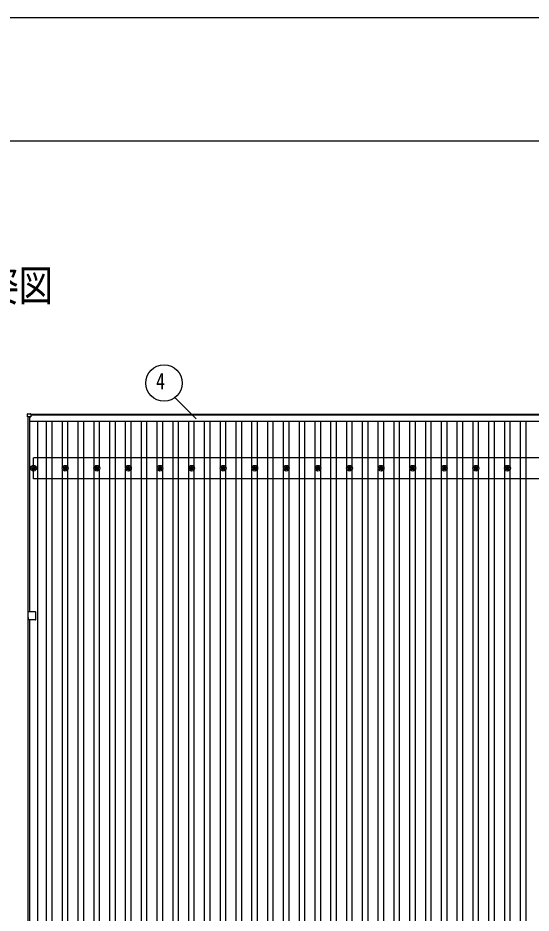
# Model space of a CAD drawing. Units: millimetres, scale not verified. Extents: x -16820 to 16820, y -11880 to 11880.
# Drawn here: x -13453 to -10204, y 6209 to 11880 of the extents above; entities that cross this region are included whole.
import ezdxf
from ezdxf.enums import TextEntityAlignment as Align

# ---------------------------------------------------------------- set-up
doc = ezdxf.new("R2010")
doc.units = ezdxf.units.MM
doc.header["$LTSCALE"] = 50
for name, color, linetype in [('0-2_USER1', 3, 'Continuous'), ('0-5_YKK_13', 4, 'Continuous'), ('0-6_YKK_A1', 4, 'Continuous'), ('0-7_YKK_D', 6, 'Continuous'), ('0-8_YKK_ZWAK', 7, 'Continuous')]:
    doc.layers.add(name, color=color, linetype=linetype)
doc.styles.add('ＭＳ ゴシック', font='')
doc.styles.get('ＭＳ ゴシック').set_extended_font_data('MS Gothic')

msp = doc.modelspace()

# ---------------------------------------------------------------- linework, layer by layer
at = {"layer": '0-5_YKK_13'}
for p, q in [((-13391.72, 9352.97), (-13391.72, 9370.97)), ((-13390.72, 9371.97), (-13372.72, 9371.97)), ((-13371.72, 9370.97), (-13371.72, 9352.97)), ((-13372.72, 9351.97), (-13390.72, 9351.97)), ((-13363.42, 9028.78), (-13359, 9028.78)), ((-13363.42, 9025.28), (-13359, 9025.28)), ((-13355.17, 9037.03), (-13355.17, 9032.61)), ((-13355.17, 9021.45), (-13355.17, 9017.03)), ((-13351.67, 9037.03), (-13351.67, 9032.61)), ((-13351.67, 9021.45), (-13351.67, 9017.03)), ((-13347.84, 9028.78), (-13343.42, 9028.78)), ((-13347.84, 9025.28), (-13343.42, 9025.28)), ((-13163.42, 9028.78), (-13159, 9028.78)), ((-13163.42, 9025.28), (-13159, 9025.28)), ((-13155.17, 9037.03), (-13155.17, 9032.61)), ((-13155.17, 9021.45), (-13155.17, 9017.03)), ((-13151.67, 9037.03), (-13151.67, 9032.61)), ((-13151.67, 9021.45), (-13151.67, 9017.03)), ((-13147.84, 9028.78), (-13143.42, 9028.78)), ((-13147.84, 9025.28), (-13143.42, 9025.28)), ((-12963.42, 9028.78), (-12959, 9028.78)), ((-12963.42, 9025.28), (-12959, 9025.28)), ((-12955.17, 9037.03), (-12955.17, 9032.61)), ((-12955.17, 9021.45), (-12955.17, 9017.03)), ((-12951.67, 9037.03), (-12951.67, 9032.61)), ((-12951.67, 9021.45), (-12951.67, 9017.03)), ((-12947.84, 9028.78), (-12943.42, 9028.78)), ((-12947.84, 9025.28), (-12943.42, 9025.28)), ((-12763.42, 9028.78), (-12759, 9028.78)), ((-12763.42, 9025.28), (-12759, 9025.28)), ((-12755.17, 9037.03), (-12755.17, 9032.61)), ((-12755.17, 9021.45), (-12755.17, 9017.03)), ((-12751.67, 9037.03), (-12751.67, 9032.61)), ((-12751.67, 9021.45), (-12751.67, 9017.03)), ((-12747.84, 9028.78), (-12743.42, 9028.78)), ((-12747.84, 9025.28), (-12743.42, 9025.28)), ((-12563.42, 9028.78), (-12559, 9028.78)), ((-12563.42, 9025.28), (-12559, 9025.28)), ((-12555.17, 9037.03), (-12555.17, 9032.61)), ((-12555.17, 9021.45), (-12555.17, 9017.03)), ((-12551.67, 9037.03), (-12551.67, 9032.61)), ((-12551.67, 9021.45), (-12551.67, 9017.03)), ((-12547.84, 9028.78), (-12543.42, 9028.78)), ((-12547.84, 9025.28), (-12543.42, 9025.28)), ((-12363.42, 9028.78), (-12359, 9028.78)), ((-12363.42, 9025.28), (-12359, 9025.28)), ((-12355.17, 9037.03), (-12355.17, 9032.61)), ((-12355.17, 9021.45), (-12355.17, 9017.03)), ((-12351.67, 9037.03), (-12351.67, 9032.61)), ((-12351.67, 9021.45), (-12351.67, 9017.03)), ((-12347.84, 9028.78), (-12343.42, 9028.78)), ((-12347.84, 9025.28), (-12343.42, 9025.28)), ((-12163.42, 9028.78), (-12159, 9028.78)), ((-12163.42, 9025.28), (-12159, 9025.28)), ((-12155.17, 9037.03), (-12155.17, 9032.61)), ((-12155.17, 9021.45), (-12155.17, 9017.03)), ((-12151.67, 9037.03), (-12151.67, 9032.61)), ((-12151.67, 9021.45), (-12151.67, 9017.03)), ((-12147.84, 9028.78), (-12143.42, 9028.78)), ((-12147.84, 9025.28), (-12143.42, 9025.28)), ((-11963.42, 9028.78), (-11959, 9028.78)), ((-11963.42, 9025.28), (-11959, 9025.28)), ((-11955.17, 9037.03), (-11955.17, 9032.61)), ((-11955.17, 9021.45), (-11955.17, 9017.03)), ((-11951.67, 9037.03), (-11951.67, 9032.61)), ((-11951.67, 9021.45), (-11951.67, 9017.03)), ((-11947.84, 9028.78), (-11943.42, 9028.78)), ((-11947.84, 9025.28), (-11943.42, 9025.28)), ((-11763.42, 9028.78), (-11759, 9028.78)), ((-11763.42, 9025.28), (-11759, 9025.28)), ((-11755.17, 9037.03), (-11755.17, 9032.61)), ((-11755.17, 9021.45), (-11755.17, 9017.03)), ((-11751.67, 9037.03), (-11751.67, 9032.61)), ((-11751.67, 9021.45), (-11751.67, 9017.03)), ((-11747.84, 9028.78), (-11743.42, 9028.78)), ((-11747.84, 9025.28), (-11743.42, 9025.28)), ((-11563.42, 9028.78), (-11559, 9028.78)), ((-11563.42, 9025.28), (-11559, 9025.28)), ((-11555.17, 9037.03), (-11555.17, 9032.61)), ((-11555.17, 9021.45), (-11555.17, 9017.03)), ((-11551.67, 9037.03), (-11551.67, 9032.61)), ((-11551.67, 9021.45), (-11551.67, 9017.03)), ((-11547.84, 9028.78), (-11543.42, 9028.78)), ((-11547.84, 9025.28), (-11543.42, 9025.28)), ((-11363.42, 9028.78), (-11359, 9028.78)), ((-11363.42, 9025.28), (-11359, 9025.28)), ((-11355.17, 9037.03), (-11355.17, 9032.61)), ((-11355.17, 9021.45), (-11355.17, 9017.03)), ((-11351.67, 9037.03), (-11351.67, 9032.61)), ((-11351.67, 9021.45), (-11351.67, 9017.03)), ((-11347.84, 9028.78), (-11343.42, 9028.78)), ((-11347.84, 9025.28), (-11343.42, 9025.28)), ((-11163.42, 9028.78), (-11159, 9028.78)), ((-11163.42, 9025.28), (-11159, 9025.28)), ((-11155.17, 9037.03), (-11155.17, 9032.61)), ((-11155.17, 9021.45), (-11155.17, 9017.03)), ((-11151.67, 9037.03), (-11151.67, 9032.61)), ((-11151.67, 9021.45), (-11151.67, 9017.03)), ((-11147.84, 9028.78), (-11143.42, 9028.78)), ((-11147.84, 9025.28), (-11143.42, 9025.28)), ((-10963.42, 9028.78), (-10959, 9028.78)), ((-10963.42, 9025.28), (-10959, 9025.28)), ((-10955.17, 9037.03), (-10955.17, 9032.61)), ((-10955.17, 9021.45), (-10955.17, 9017.03)), ((-10951.67, 9037.03), (-10951.67, 9032.61)), ((-10951.67, 9021.45), (-10951.67, 9017.03)), ((-10947.84, 9028.78), (-10943.42, 9028.78)), ((-10947.84, 9025.28), (-10943.42, 9025.28)), ((-10763.42, 9028.78), (-10759, 9028.78)), ((-10763.42, 9025.28), (-10759, 9025.28)), ((-10755.17, 9037.03), (-10755.17, 9032.61)), ((-10755.17, 9021.45), (-10755.17, 9017.03)), ((-10751.67, 9037.03), (-10751.67, 9032.61)), ((-10751.67, 9021.45), (-10751.67, 9017.03)), ((-10747.84, 9028.78), (-10743.42, 9028.78)), ((-10747.84, 9025.28), (-10743.42, 9025.28)), ((-10563.42, 9028.78), (-10559, 9028.78)), ((-10563.42, 9025.28), (-10559, 9025.28)), ((-10555.17, 9037.03), (-10555.17, 9032.61)), ((-10555.17, 9021.45), (-10555.17, 9017.03)), ((-10551.67, 9037.03), (-10551.67, 9032.61)), ((-10551.67, 9021.45), (-10551.67, 9017.03)), ((-10547.84, 9028.78), (-10543.42, 9028.78)), ((-10547.84, 9025.28), (-10543.42, 9025.28)), ((-10363.42, 9028.78), (-10359, 9028.78)), ((-10363.42, 9025.28), (-10359, 9025.28)), ((-10355.17, 9037.03), (-10355.17, 9032.61)), ((-10355.17, 9021.45), (-10355.17, 9017.03)), ((-10351.67, 9037.03), (-10351.67, 9032.61)), ((-10351.67, 9021.45), (-10351.67, 9017.03)), ((-10347.84, 9028.78), (-10343.42, 9028.78)), ((-10347.84, 9025.28), (-10343.42, 9025.28)), ((-13387.42, 8101.75), (-13387.42, 8115.75)), ((-13364.82, 8116.75), (-13386.42, 8116.75)), ((-13341.42, 8116.75), (-13364.02, 8116.75)), ((-13340.42, 8092.15), (-13340.42, 8115.75)), ((-13388.92, 8081.75), (-13388.92, 8101.75)), ((-13387.42, 8101.75), (-13388.92, 8101.75)), ((-13387.42, 8081.75), (-13388.92, 8081.75)), ((-13387.42, 8081.75), (-13387.42, 8067.75)), ((-13364.82, 8066.75), (-13386.42, 8066.75)), ((-13341.42, 8066.75), (-13364.02, 8066.75)), ((-13340.42, 8067.75), (-13340.42, 8091.35))]:
    msp.add_line(p, q, dxfattribs=at)
for centre, radius in [((-13353.42, 9027.03), 18.25), ((-13353.42, 9027.03), 10.15), ((-13353.42, 9027.03), 5.85), ((-13353.42, 9027.03), 5.25), ((-13153.42, 9027.03), 18.25), ((-13153.42, 9027.03), 10.15), ((-13153.42, 9027.03), 5.85), ((-13153.42, 9027.03), 5.25), ((-12953.42, 9027.03), 18.25), ((-12953.42, 9027.03), 10.15), ((-12953.42, 9027.03), 5.85), ((-12953.42, 9027.03), 5.25), ((-12753.42, 9027.03), 18.25), ((-12753.42, 9027.03), 10.15), ((-12753.42, 9027.03), 5.85), ((-12753.42, 9027.03), 5.25), ((-12553.42, 9027.03), 18.25), ((-12553.42, 9027.03), 10.15), ((-12553.42, 9027.03), 5.85), ((-12553.42, 9027.03), 5.25), ((-12353.42, 9027.03), 18.25), ((-12353.42, 9027.03), 10.15), ((-12353.42, 9027.03), 5.85), ((-12353.42, 9027.03), 5.25), ((-12153.42, 9027.03), 18.25), ((-12153.42, 9027.03), 10.15), ((-12153.42, 9027.03), 5.85), ((-12153.42, 9027.03), 5.25), ((-11953.42, 9027.03), 18.25), ((-11953.42, 9027.03), 10.15), ((-11953.42, 9027.03), 5.85), ((-11953.42, 9027.03), 5.25), ((-11753.42, 9027.03), 18.25), ((-11753.42, 9027.03), 10.15), ((-11753.42, 9027.03), 5.85), ((-11753.42, 9027.03), 5.25), ((-11553.42, 9027.03), 18.25), ((-11553.42, 9027.03), 10.15), ((-11553.42, 9027.03), 5.85), ((-11553.42, 9027.03), 5.25), ((-11353.42, 9027.03), 18.25), ((-11353.42, 9027.03), 10.15), ((-11353.42, 9027.03), 5.85), ((-11353.42, 9027.03), 5.25), ((-11153.42, 9027.03), 18.25), ((-11153.42, 9027.03), 10.15), ((-11153.42, 9027.03), 5.85), ((-11153.42, 9027.03), 5.25), ((-10953.42, 9027.03), 18.25), ((-10953.42, 9027.03), 10.15), ((-10953.42, 9027.03), 5.85), ((-10953.42, 9027.03), 5.25), ((-10753.42, 9027.03), 18.25), ((-10753.42, 9027.03), 10.15), ((-10753.42, 9027.03), 5.85), ((-10753.42, 9027.03), 5.25), ((-10553.42, 9027.03), 18.25), ((-10553.42, 9027.03), 10.15), ((-10553.42, 9027.03), 5.85), ((-10553.42, 9027.03), 5.25), ((-10353.42, 9027.03), 18.25), ((-10353.42, 9027.03), 10.15), ((-10353.42, 9027.03), 5.85), ((-10353.42, 9027.03), 5.25)]:
    msp.add_circle(centre, radius, dxfattribs=at)
for centre, radius, start, end in [((-13390.72, 9370.97), 1, 90, 180), ((-13372.72, 9370.97), 1, 0, 90), ((-13390.72, 9352.97), 1, 180, 270), ((-13372.72, 9352.97), 1, 270, 0), ((-13386.42, 8115.75), 1, 90, 180), ((-13364.42, 8117.05), 0.5, 216.8699, 323.1301), ((-13341.42, 8115.75), 1, 0, 90), ((-13386.42, 8067.75), 1, 180, 269.99999), ((-13364.42, 8066.45), 0.5, 36.8699, 143.1301), ((-13341.42, 8067.75), 1, 269.99999, 0), ((-13340.12, 8091.75), 0.5, 126.8699, 233.1301)]:
    msp.add_arc(centre, radius, start, end, dxfattribs=at)
at = {"layer": '0-6_YKK_A1'}
for p, q in [((-13371.72, 9368.67), (-7935.12, 9368.67)), ((-7935.12, 9363.88), (-13371.72, 9363.88)), ((-13388.42, 8101.75), (-13388.42, 9351.97)), ((-13376.42, 8116.75), (-13376.42, 9351.97)), ((-13376.42, 9325.88), (-7930.42, 9325.88)), ((-13326.92, 2725.21), (-13326.92, 9325.88)), ((-13270.92, 2725.21), (-13270.92, 9325.88)), ((-13235.92, 2725.21), (-13235.92, 9325.88)), ((-13170.92, 9032.21), (-13170.92, 9325.88)), ((-13135.92, 9032.21), (-13135.92, 9325.88)), ((-13070.92, 2725.21), (-13070.92, 9325.88)), ((-13035.92, 2725.21), (-13035.92, 9325.88)), ((-12970.92, 9032.21), (-12970.92, 9325.88)), ((-12935.92, 9032.21), (-12935.92, 9325.88)), ((-12870.92, 2725.21), (-12870.92, 9325.88)), ((-12835.92, 2725.21), (-12835.92, 9325.88)), ((-12770.92, 9032.21), (-12770.92, 9325.88)), ((-12735.92, 9032.21), (-12735.92, 9325.88)), ((-12670.92, 2725.21), (-12670.92, 9325.88)), ((-12635.92, 2725.21), (-12635.92, 9325.88)), ((-12570.92, 9032.21), (-12570.92, 9325.88)), ((-12535.92, 9032.21), (-12535.92, 9325.88)), ((-12470.92, 2725.21), (-12470.92, 9325.88)), ((-12435.92, 2725.21), (-12435.92, 9325.88)), ((-12370.92, 9032.21), (-12370.92, 9325.88)), ((-12335.92, 9032.21), (-12335.92, 9325.88)), ((-12270.92, 2725.21), (-12270.92, 9325.88)), ((-12235.92, 2725.21), (-12235.92, 9325.88)), ((-12170.92, 9032.21), (-12170.92, 9325.88)), ((-12135.92, 9032.21), (-12135.92, 9325.88)), ((-12070.92, 2725.21), (-12070.92, 9325.88)), ((-12035.92, 2725.21), (-12035.92, 9325.88)), ((-11970.92, 9032.21), (-11970.92, 9325.88)), ((-11935.92, 9032.21), (-11935.92, 9325.88)), ((-11870.92, 2725.21), (-11870.92, 9325.88)), ((-11835.92, 2725.21), (-11835.92, 9325.88)), ((-11770.92, 9032.21), (-11770.92, 9325.88)), ((-11735.92, 9032.21), (-11735.92, 9325.88)), ((-11670.92, 2725.21), (-11670.92, 9325.88)), ((-11635.92, 2725.21), (-11635.92, 9325.88)), ((-11570.92, 9032.21), (-11570.92, 9325.88)), ((-11535.92, 9032.21), (-11535.92, 9325.88)), ((-11470.92, 2725.21), (-11470.92, 9325.88)), ((-11435.92, 2725.21), (-11435.92, 9325.88)), ((-11370.92, 9032.21), (-11370.92, 9325.88)), ((-11335.92, 9032.21), (-11335.92, 9325.88)), ((-11270.92, 2725.21), (-11270.92, 9325.88)), ((-11235.92, 2725.21), (-11235.92, 9325.88)), ((-11170.92, 9032.21), (-11170.92, 9325.88)), ((-11135.92, 9032.21), (-11135.92, 9325.88)), ((-11070.92, 2725.21), (-11070.92, 9325.88)), ((-11035.92, 2725.21), (-11035.92, 9325.88)), ((-10970.92, 9032.21), (-10970.92, 9325.88)), ((-10935.92, 9032.21), (-10935.92, 9325.88)), ((-10870.92, 2725.21), (-10870.92, 9325.88)), ((-10835.92, 2725.21), (-10835.92, 9325.88)), ((-10770.92, 9032.21), (-10770.92, 9325.88)), ((-10735.92, 9032.21), (-10735.92, 9325.88)), ((-10670.92, 2725.21), (-10670.92, 9325.88)), ((-10635.92, 2725.21), (-10635.92, 9325.88)), ((-10570.92, 9032.21), (-10570.92, 9325.88)), ((-10535.92, 9032.21), (-10535.92, 9325.88)), ((-10470.92, 2725.21), (-10470.92, 9325.88)), ((-10435.92, 2725.21), (-10435.92, 9325.88)), ((-10370.92, 9032.21), (-10370.92, 9325.88)), ((-10335.92, 9032.21), (-10335.92, 9325.88)), ((-10270.92, 2725.21), (-10270.92, 9325.88)), ((-10235.92, 2725.21), (-10235.92, 9325.88)), ((-7953.42, 9094.03), (-13353.42, 9094.03)), ((-13353.42, 8960.03), (-13353.42, 9094.03)), ((-13170.92, 6032.21), (-13170.92, 9021.85)), ((-13135.92, 6032.21), (-13135.92, 9021.85)), ((-12970.92, 6032.21), (-12970.92, 9021.85)), ((-12935.92, 6032.21), (-12935.92, 9021.85)), ((-12770.92, 6032.21), (-12770.92, 9021.85)), ((-12735.92, 6032.21), (-12735.92, 9021.85)), ((-12570.92, 6032.21), (-12570.92, 9021.85)), ((-12535.92, 6032.21), (-12535.92, 9021.85)), ((-12370.92, 6032.21), (-12370.92, 9021.85)), ((-12335.92, 6032.21), (-12335.92, 9021.85)), ((-12170.92, 6032.21), (-12170.92, 9021.85)), ((-12135.92, 6032.21), (-12135.92, 9021.85)), ((-11970.92, 6032.21), (-11970.92, 9021.85)), ((-11935.92, 6032.21), (-11935.92, 9021.85)), ((-11770.92, 6032.21), (-11770.92, 9021.85)), ((-11735.92, 6032.21), (-11735.92, 9021.85)), ((-11570.92, 6032.21), (-11570.92, 9021.85)), ((-11535.92, 6032.21), (-11535.92, 9021.85)), ((-11370.92, 6032.21), (-11370.92, 9021.85)), ((-11335.92, 6032.21), (-11335.92, 9021.85)), ((-11170.92, 6032.21), (-11170.92, 9021.85)), ((-11135.92, 6032.21), (-11135.92, 9021.85)), ((-10970.92, 6032.21), (-10970.92, 9021.85)), ((-10935.92, 6032.21), (-10935.92, 9021.85)), ((-10770.92, 6032.21), (-10770.92, 9021.85)), ((-10735.92, 6032.21), (-10735.92, 9021.85)), ((-10570.92, 6032.21), (-10570.92, 9021.85)), ((-10535.92, 6032.21), (-10535.92, 9021.85)), ((-10370.92, 6032.21), (-10370.92, 9021.85)), ((-10335.92, 6032.21), (-10335.92, 9021.85)), ((-7953.42, 8960.03), (-13353.42, 8960.03)), ((-13388.42, 2693.93), (-13388.42, 8081.75)), ((-13376.42, 2693.93), (-13376.42, 8066.75))]:
    msp.add_line(p, q, dxfattribs=at)
at = {"layer": '0-7_YKK_D'}
msp.add_line((-12324.36, 9339.62), (-12459.11, 9474.37), dxfattribs=at)
msp.add_circle((-12527.66, 9566.95), 115.2, dxfattribs=at)
at = {"layer": '0-8_YKK_ZWAK'}
msp.add_line((15580.08, 11100), (-15619.92, 11100), dxfattribs=at)
msp.add_lwpolyline([(-16820, -11880), (16820, -11880), (16820, 11880), (-16820, 11880)], close=True, dxfattribs=at)

# ---------------------------------------------------------------- texts
at = {"layer": '0-2_USER1', "style": 'ＭＳ ゴシック', "width": 0.8}
msp.add_text('■姿図', height=197.9, dxfattribs=at).set_placement((-13879.61, 10025.87), align=Align.BOTTOM_LEFT)
at = {"layer": '0-7_YKK_D', "style": 'ＭＳ ゴシック', "width": 0.8}
msp.add_text('4', height=105.6, dxfattribs=at).set_placement((-12578.3, 9494.95), align=Align.BOTTOM_LEFT)

doc.saveas('drawing.dxf')
